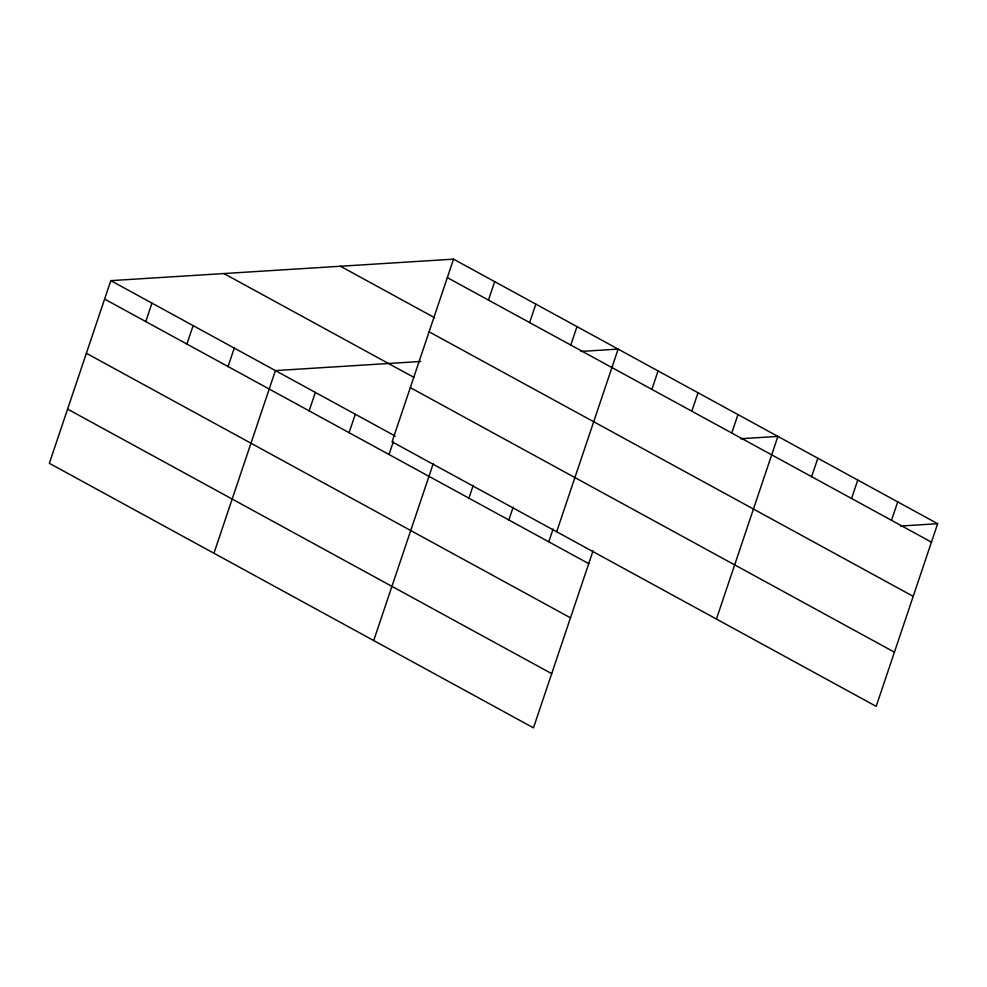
<?xml version="1.0" encoding="UTF-8"?>
<svg xmlns="http://www.w3.org/2000/svg" width="987" height="987" viewBox="0 0 987 987"><rect width="100%" height="100%" fill="white"/><g stroke="black" fill="none" stroke-linecap="round" stroke-linejoin="round"><path stroke-width="1.48" d="M453.539 259.149L392.073 441.806L876.185 706.359L937.65 523.702L453.539 259.149L110.815 280.641L49.35 463.298L533.461 727.851L593.027 550.869M145.755 321.577L151.973 303.132M186.913 344.056L193.119 325.611M228.059 366.547L234.264 348.103M213.945 553.238L275.422 370.594L420.709 361.476M309.153 410.863L315.359 392.419M349.09 432.688L355.295 414.244M389.026 454.513L393.32 441.744M373.703 640.538L433.268 463.569M488.479 300.085L494.684 281.64M468.911 498.164L473.205 485.394M529.624 322.576L535.842 304.132M508.848 519.989L513.141 507.219M570.782 345.055L576.988 326.611M548.784 541.814L553.078 529.044M556.668 531.759L618.133 349.102L580.936 351.434M651.864 389.371L658.07 370.927M691.801 411.197L698.019 392.752M731.749 433.022L737.955 414.577M716.426 619.059L777.892 436.402L740.694 438.734M811.622 476.672L817.828 458.227M851.559 498.497L857.777 480.052M891.508 520.322L897.714 501.877M900.452 526.034L937.65 523.702M447.333 277.606L931.444 542.147M340.441 266.243L434.687 317.752M429.098 331.792L913.209 596.345M223.913 273.547L413.812 377.318M410.308 387.62L894.419 652.173M110.815 280.641L395.232 436.069M104.61 299.086L588.721 563.639M86.375 353.272L570.486 617.825M67.585 409.111L551.696 673.652"/></g></svg>
